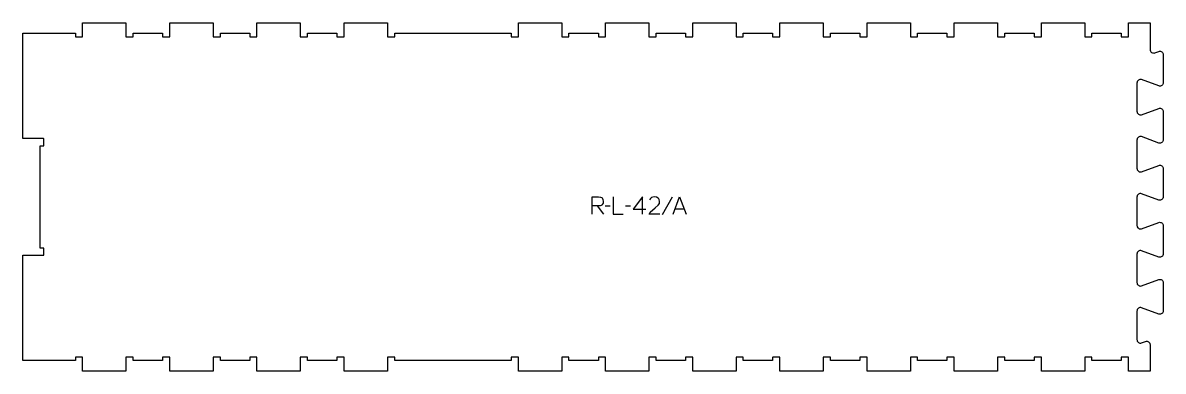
# Model space of a CAD drawing. Header units: millimetres. Extents: x -977 to 986, y -300 to 299.
import ezdxf

# ---------------------------------------------------------------- set-up
doc = ezdxf.new("R2010")
doc.units = ezdxf.units.MM
doc.layers.add('1_ANYTOOL_1MMDEEP_LABELS_S', color=2, linetype='Continuous', true_color=0xffff00)
doc.layers.add('4_ANYTOOL_CUTTHROUGH_OUTSI', color=5, linetype='Continuous', true_color=0x0000ff)

msp = doc.modelspace()

# ---------------------------------------------------------------- linework, layer by layer
at = {"layer": '1_ANYTOOL_1MMDEEP_LABELS_S'}
for p, q in [((12, -15.6), (22.4, -30)), ((34.4, -16.1), (25.7, -16.2)), ((69.3, -16.1), (60.5, -16.2)), ((141, -0.5), (123.8, -31.2)), ((73.6, -21.3), (95.4, -21.3)), ((146.2, -20.4), (161.1, -20.4))]:
    msp.add_line(p, q, dxfattribs=at)
for points in [[(89.6, -30), (89.6, 0), (73.6, -21.3)], [(3, -30), (3, 0), (14.3, 0), (17.8, -0.5), (19.2, -1.1), (20.3, -2), (21.2, -3.1), (21.8, -4.4), (22.3, -7.8), (21.9, -10.6), (20.5, -13), (19.6, -14.1), (18.4, -14.8), (17.2, -15.3), (15.8, -15.5), (14, -15.6), (12, -15.6), (3, -15.6)], [(39.6, 0), (39.6, -30), (56.7, -30)], [(119.8, -30), (101.5, -29.9), (103.1, -26.5), (111.5, -19.1), (117, -14.4), (118.8, -11.6), (119.3, -8.2), (118.7, -4.7), (117.9, -3.3), (116.8, -2.1), (114, -0.5), (110.4, 0), (107.7, -0.3), (105.4, -1.3), (103.4, -2.9), (101.9, -5.1)], [(142.7, -30), (153.6, 0), (164.7, -30)]]:
    msp.add_lwpolyline(points, dxfattribs=at)
at = {"layer": '4_ANYTOOL_CUTTHROUGH_OUTSI'}
msp.add_lwpolyline([(-976.7, -281.5), (-976.7, -100.5), (-940.9, -100.5, 0.414214), (-940.7, -100.3), (-940.7, -88.3, 0.414214), (-940.9, -88), (-946.7, -88), (-946.7, 87.5), (-940.9, 87.5, 0.414214), (-940.7, 87.7), (-940.7, 99.7, 0.414214), (-940.9, 100), (-976.7, 100), (-976.7, 281), (-886.2, 281), (-886.2, 275.2, 0.414214), (-885.9, 275), (-873.9, 275, 0.414214), (-873.7, 275.2), (-873.7, 299), (-799.2, 299), (-799.2, 275.2, 0.414214), (-798.9, 275), (-786.9, 275, 0.414214), (-786.7, 275.2), (-786.7, 281), (-736.2, 281), (-736.2, 275.2, 0.414214), (-735.9, 275), (-723.9, 275, 0.414214), (-723.7, 275.2), (-723.7, 299), (-649.2, 299), (-649.2, 275.2, 0.414214), (-648.9, 275), (-636.9, 275, 0.414214), (-636.7, 275.2), (-636.7, 281), (-586.2, 281), (-586.2, 275.2, 0.414214), (-585.9, 275), (-573.9, 275, 0.414214), (-573.7, 275.2), (-573.7, 299), (-499.2, 299), (-499.2, 275.2, 0.414214), (-498.9, 275), (-486.9, 275, 0.414214), (-486.7, 275.2), (-486.7, 281), (-436.2, 281), (-436.2, 275.2, 0.414214), (-435.9, 275), (-423.9, 275, 0.414214), (-423.7, 275.2), (-423.7, 299), (-349.2, 299), (-349.2, 275.2, 0.414214), (-348.9, 275), (-336.9, 275, 0.414214), (-336.7, 275.2), (-336.7, 281), (-136.2, 281), (-136.2, 275.2, 0.414214), (-135.9, 275), (-123.9, 275, 0.414214), (-123.7, 275.2), (-123.7, 299), (-49.2, 299), (-49.2, 275.2, 0.414214), (-48.9, 275), (-36.9, 275, 0.414214), (-36.7, 275.2), (-36.7, 281), (13.8, 281), (13.8, 275.2, 0.414214), (14.1, 275), (26.1, 275, 0.414214), (26.3, 275.2), (26.3, 299), (100.8, 299), (100.8, 275.2, 0.414214), (101.1, 275), (113.1, 275, 0.414214), (113.3, 275.2), (113.3, 281), (163.8, 281), (163.8, 275.2, 0.414214), (164.1, 275), (176.1, 275, 0.414214), (176.3, 275.2), (176.3, 299), (250.8, 299), (250.8, 275.2, 0.414214), (251.1, 275), (263.1, 275, 0.414214), (263.3, 275.2), (263.3, 281), (313.8, 281), (313.8, 275.2, 0.414214), (314.1, 275), (326.1, 275, 0.414214), (326.3, 275.2), (326.3, 299), (400.8, 299), (400.8, 275.2, 0.414214), (401.1, 275), (413.1, 275, 0.414214), (413.3, 275.2), (413.3, 281), (463.8, 281), (463.8, 275.2, 0.414214), (464.1, 275), (476.1, 275, 0.414214), (476.3, 275.2), (476.3, 299), (550.8, 299), (550.8, 275.2, 0.414214), (551.1, 275), (563.1, 275, 0.414214), (563.3, 275.2), (563.3, 281), (613.8, 281), (613.8, 275.2, 0.414214), (614.1, 275), (626.1, 275, 0.414214), (626.3, 275.2), (626.3, 299), (700.8, 299), (700.8, 275.2, 0.414214), (701.1, 275), (713.1, 275, 0.414214), (713.3, 275.2), (713.3, 281), (763.8, 281), (763.8, 275.2, 0.414214), (764.1, 275), (776.1, 275, 0.414214), (776.3, 275.2), (776.3, 299), (850.8, 299), (850.8, 275.2, 0.414214), (851.1, 275), (863.1, 275, 0.414214), (863.3, 275.2), (863.3, 281), (913.8, 281), (913.8, 275.2, 0.414214), (914.1, 275), (926.1, 275, 0.414214), (926.3, 275.2), (926.3, 299), (963.3, 299), (963.3, 253.3, 0.522088), (971.7, 247.5), (978.5, 250, -0.501976), (985.9, 244.5), (985.9, 196, -0.501976), (978.5, 190.5), (948.8, 201.4, 0.503222), (940.7, 195.5), (940.7, 147, 0.503225), (948.8, 141), (978.5, 152, -0.501976), (985.9, 146.5), (985.9, 98, -0.501976), (978.5, 92.5), (948.8, 103.4, 0.503222), (940.7, 97.5), (940.7, 49, 0.503225), (948.8, 43), (978.5, 54, -0.501976), (985.9, 48.5), (985.9, 0, -0.501976), (978.5, -5.5), (948.8, 5.4, 0.503222), (940.7, -0.5), (940.7, -49, 0.503225), (948.8, -55), (978.5, -44, -0.501976), (985.9, -49.5), (985.9, -98, -0.501976), (978.5, -103.5), (948.8, -92.6, 0.503222), (940.7, -98.5), (940.7, -147, 0.503225), (948.8, -153), (978.5, -142, -0.501976), (985.9, -147.5), (985.9, -196, -0.501976), (978.5, -201.5), (948.8, -190.6, 0.503222), (940.7, -196.5), (940.7, -245, 0.503225), (948.8, -251), (955.6, -248.5, -0.522087), (963.3, -253.9), (963.3, -299.5), (926.3, -299.5), (926.3, -275.8, 0.414214), (926.1, -275.5), (914.1, -275.5, 0.414214), (913.8, -275.8), (913.8, -281.5), (863.3, -281.5), (863.3, -275.8, 0.414214), (863.1, -275.5), (851.1, -275.5, 0.414214), (850.8, -275.8), (850.8, -299.5), (776.3, -299.5), (776.3, -275.8, 0.414214), (776.1, -275.5), (764.1, -275.5, 0.414214), (763.8, -275.8), (763.8, -281.5), (713.3, -281.5), (713.3, -275.8, 0.414214), (713.1, -275.5), (701.1, -275.5, 0.414214), (700.8, -275.8), (700.8, -299.5), (626.3, -299.5), (626.3, -275.8, 0.414214), (626.1, -275.5), (614.1, -275.5, 0.414214), (613.8, -275.8), (613.8, -281.5), (563.3, -281.5), (563.3, -275.8, 0.414214), (563.1, -275.5), (551.1, -275.5, 0.414214), (550.8, -275.8), (550.8, -299.5), (476.3, -299.5), (476.3, -275.8, 0.414214), (476.1, -275.5), (464.1, -275.5, 0.414214), (463.8, -275.8), (463.8, -281.5), (413.3, -281.5), (413.3, -275.8, 0.414214), (413.1, -275.5), (401.1, -275.5, 0.414214), (400.8, -275.8), (400.8, -299.5), (326.3, -299.5), (326.3, -275.8, 0.414214), (326.1, -275.5), (314.1, -275.5, 0.414214), (313.8, -275.8), (313.8, -281.5), (263.3, -281.5), (263.3, -275.8, 0.414214), (263.1, -275.5), (251.1, -275.5, 0.414214), (250.8, -275.8), (250.8, -299.5), (176.3, -299.5), (176.3, -275.8, 0.414214), (176.1, -275.5), (164.1, -275.5, 0.414214), (163.8, -275.8), (163.8, -281.5), (113.3, -281.5), (113.3, -275.8, 0.414214), (113.1, -275.5), (101.1, -275.5, 0.414214), (100.8, -275.8), (100.8, -299.5), (26.3, -299.5), (26.3, -275.8, 0.414214), (26.1, -275.5), (14.1, -275.5, 0.414214), (13.8, -275.8), (13.8, -281.5), (-36.7, -281.5), (-36.7, -275.8, 0.414214), (-36.9, -275.5), (-48.9, -275.5, 0.414214), (-49.2, -275.8), (-49.2, -299.5), (-123.7, -299.5), (-123.7, -275.8, 0.414214), (-123.9, -275.5), (-135.9, -275.5, 0.414214), (-136.2, -275.8), (-136.2, -281.5), (-336.7, -281.5), (-336.7, -275.8, 0.414214), (-336.9, -275.5), (-348.9, -275.5, 0.414214), (-349.2, -275.8), (-349.2, -299.5), (-423.7, -299.5), (-423.7, -275.8, 0.414214), (-423.9, -275.5), (-435.9, -275.5, 0.414214), (-436.2, -275.8), (-436.2, -281.5), (-486.7, -281.5), (-486.7, -275.8, 0.414214), (-486.9, -275.5), (-498.9, -275.5, 0.414214), (-499.2, -275.8), (-499.2, -299.5), (-573.7, -299.5), (-573.7, -275.8, 0.414214), (-573.9, -275.5), (-585.9, -275.5, 0.414214), (-586.2, -275.8), (-586.2, -281.5), (-636.7, -281.5), (-636.7, -275.8, 0.414214), (-636.9, -275.5), (-648.9, -275.5, 0.414214), (-649.2, -275.8), (-649.2, -299.5), (-723.7, -299.5), (-723.7, -275.8, 0.414214), (-723.9, -275.5), (-735.9, -275.5, 0.414214), (-736.2, -275.8), (-736.2, -281.5), (-786.7, -281.5), (-786.7, -275.8, 0.414214), (-786.9, -275.5), (-798.9, -275.5, 0.414214), (-799.2, -275.8), (-799.2, -299.5), (-873.7, -299.5), (-873.7, -275.8, 0.414214), (-873.9, -275.5), (-885.9, -275.5, 0.414214), (-886.2, -275.8), (-886.2, -281.5)], format="xyb", close=True, dxfattribs=at)

doc.saveas('drawing.dxf')
